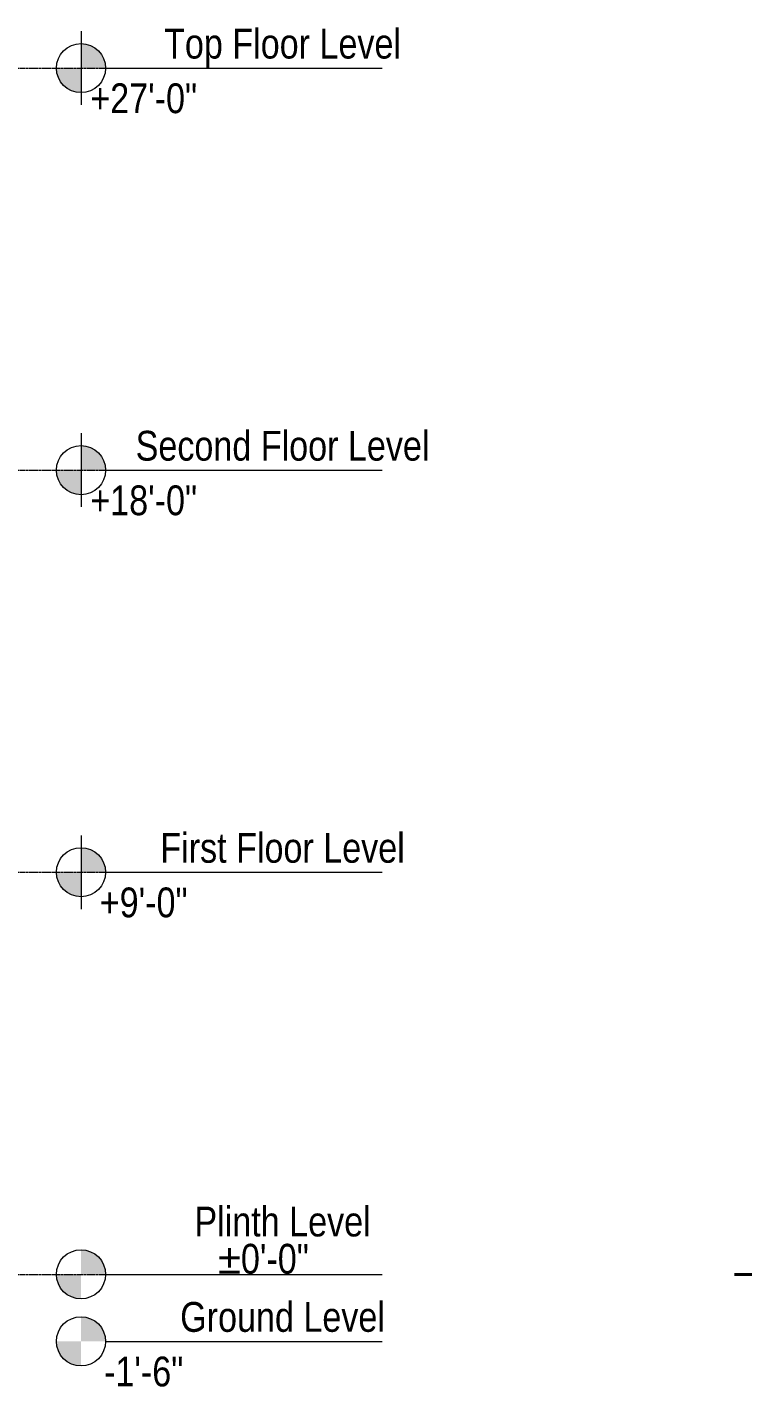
# Model space of a CAD drawing. Header units: inches. Extents: x 160056 to 168773, y -25300 to -22134.
# Drawn here: x 161221.8 to 161414, y -25011.9 to -24646.7 of the extents above; entities that cross this region are included whole.
import ezdxf

# ---------------------------------------------------------------- set-up
doc = ezdxf.new("R2010")
doc.units = ezdxf.units.IN
doc.header["$LTSCALE"] = 0.5
doc.header["$MEASUREMENT"] = 0
doc.linetypes.add('CENTER', pattern=[2, 1.25, -0.25, 0.25, -0.25])
doc.layers.add('Annotate-Bold.w', color=187, linetype='Continuous', lineweight=18)
doc.layers.add('wall', color=1, linetype='Continuous', lineweight=40)
doc.styles.add('arial', font='arial.ttf')

msp = doc.modelspace()

# ---------------------------------------------------------------- hatches: boundary and pattern name
at = {"layer": 'Annotate-Bold.w', "ltscale": 0.005}
h = msp.add_hatch(color=256, dxfattribs=at)
h.dxf.hatch_style = 1
h.paths.add_polyline_path([(161236.28, -24651.05), (161236.28, -24657.65), (161242.87, -24657.65, 0.414214)])
h.paths.add_polyline_path([(161236.28, -24664.24), (161236.28, -24657.65), (161229.68, -24657.65, 0.414214)])
h = msp.add_hatch(color=256, dxfattribs=at)
h.dxf.hatch_style = 1
h.paths.add_polyline_path([(161236.28, -24759.05), (161236.28, -24765.65), (161242.87, -24765.65, 0.414214)])
h.paths.add_polyline_path([(161236.28, -24772.24), (161236.28, -24765.65), (161229.68, -24765.65, 0.414214)])
h = msp.add_hatch(color=256, dxfattribs=at)
h.dxf.hatch_style = 1
h.paths.add_polyline_path([(161236.28, -24867.05), (161236.28, -24873.65), (161242.87, -24873.65, 0.414214)])
h.paths.add_polyline_path([(161236.28, -24880.24), (161236.28, -24873.65), (161229.68, -24873.65, 0.414214)])
h = msp.add_hatch(color=256, dxfattribs=at)
h.dxf.hatch_style = 1
h.paths.add_polyline_path([(161236.28, -24975.05), (161236.28, -24981.65), (161242.87, -24981.65, 0.414214)])
h.paths.add_polyline_path([(161236.28, -24988.24), (161236.28, -24981.65), (161229.68, -24981.65, 0.414214)])
h = msp.add_hatch(color=256, dxfattribs=at)
h.dxf.hatch_style = 1
h.paths.add_polyline_path([(161236.28, -24993.05), (161236.28, -24999.65), (161242.87, -24999.65, 0.414214)])
h.paths.add_polyline_path([(161236.28, -25006.24), (161236.28, -24999.65), (161229.68, -24999.65, 0.414214)])

# ---------------------------------------------------------------- linework, layer by layer
for p, q in [((161236.29, -24647.75), (161236.29, -24667.54)), ((161236.29, -24755.74), (161236.29, -24775.53)), ((161236.29, -24863.74), (161236.29, -24883.53))]:
    msp.add_line(p, q, dxfattribs=at)
at = {"layer": 'Annotate-Bold.w', "linetype": 'CENTER', "ltscale": 0.01}
for p, q in [((160854.11, -24657.65), (161242.87, -24657.65)), ((160854.11, -24765.65), (161242.87, -24765.65)), ((160854.11, -24873.65), (161242.87, -24873.65)), ((160854.11, -24981.65), (161242.87, -24981.65))]:
    msp.add_line(p, q, dxfattribs=at)
at = {"layer": 'Annotate-Bold.w'}
for p, q in [((161242.87, -24657.65), (161317.19, -24657.65)), ((161242.87, -24765.65), (161317.19, -24765.65)), ((161242.87, -24873.65), (161317.19, -24873.65)), ((161242.87, -24981.65), (161317.19, -24981.65)), ((161242.87, -24999.65), (161317.19, -24999.65))]:
    msp.add_line(p, q, dxfattribs=at)
at = {"layer": 'Annotate-Bold.w', "ltscale": 0.005}
for centre in [(161236.28, -24657.65), (161236.28, -24765.65), (161236.28, -24873.65), (161236.28, -24981.65), (161236.28, -24999.65)]:
    msp.add_circle(centre, 6.6, dxfattribs=at)
at = {"layer": 'wall'}
msp.add_line((161411.8, -24981.65), (161741.32, -24981.65), dxfattribs=at)

# ---------------------------------------------------------------- texts
at = {"layer": 'Annotate-Bold.w', "ltscale": 0.005, "char_height": 7.9962, "style": 'arial'}
for s, insert, width, attachment_point in [('\\A1;{\\fArial Narrow|b0|i0|c0|p34;Top Floor Level}', (161290.41, -24647.09), 82.6277, 2), ('\\A1;\\pt55.97;{\\fArial Narrow|b0|i0|c0|p34;+27\'-0"}', (161253.11, -24669.86), 73.8752, 8), ('\\A1;{\\fArial Narrow|b0|i0|c0|p34;Second Floor Level}', (161290.41, -24755.09), 82.6277, 2), ('\\A1;\\pt55.97;{\\fArial Narrow|b0|i0|c0|p34;+18\'-0"}', (161253.11, -24777.86), 73.8752, 8), ('\\A1;{\\fArial Narrow|b0|i0|c0|p34;First Floor Level}', (161290.41, -24863.09), 82.6277, 2), ('\\A1;\\pt55.97;{\\fArial Narrow|b0|i0|c0|p34;+9\'-0"}', (161253.11, -24885.86), 73.8752, 8), ('\\A1;{\\fArial Narrow|b0|i0|c0|p34;Plinth Level}', (161290.41, -24963.47), 82.6277, 2), ('\\A1;\\pt55.97313;{\\fArial Narrow|b0|i0|c0|p34;±0\'-0"}', (161285.29, -24981.58), 73.8752, 8), ('\\A1;{\\fArial Narrow|b0|i0|c0|p34;Ground Level}', (161290.41, -24989.09), 82.6277, 2), ('\\A1;\\pt55.97313;{\\fArial Narrow|b0|i0|c0|p34;-1\'-6"}', (161253.11, -25011.86), 73.8752, 8)]:
    msp.add_mtext(s, dxfattribs=dict(at, insert=insert, width=width, attachment_point=attachment_point))

doc.saveas('drawing.dxf')
